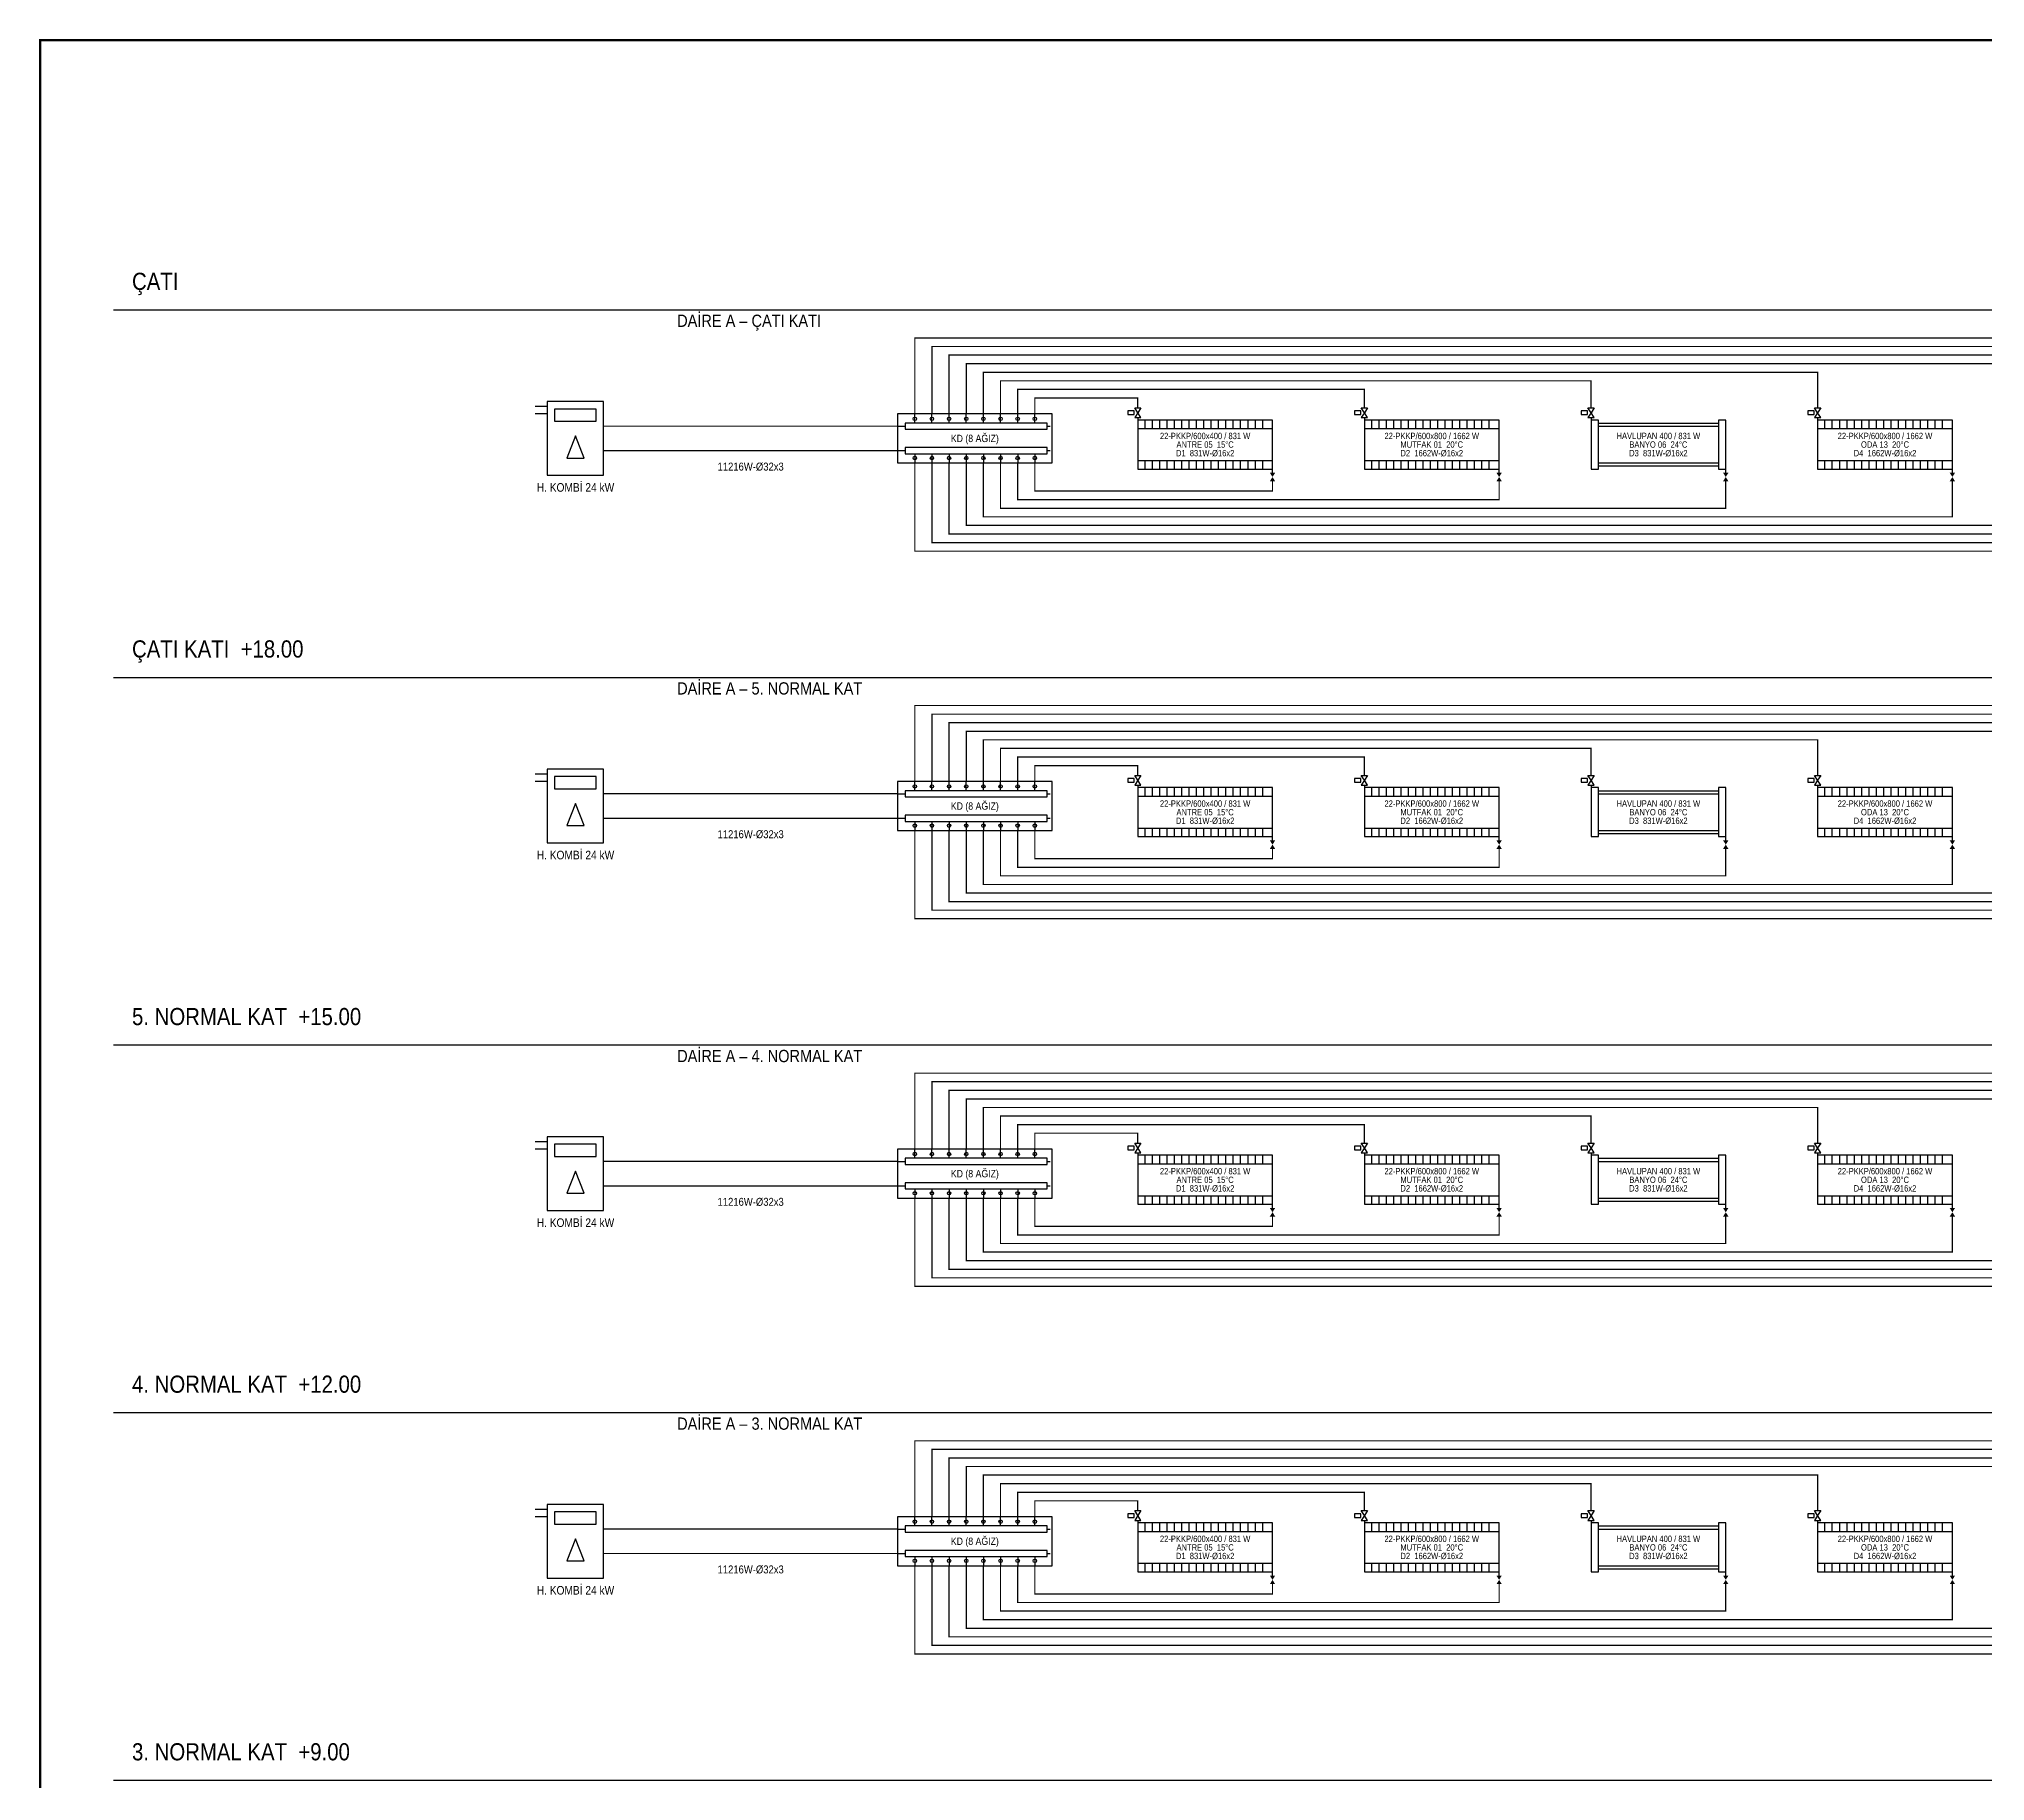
# Model space of a CAD drawing. Header units: centimetres. Extents: x -61 to 10101, y -10955 to 1521.
# Drawn here: x 1939 to 3528, y -3001 to -1579 of the extents above; entities that cross this region are included whole.
import ezdxf
from ezdxf.enums import TextEntityAlignment as Align

# ---------------------------------------------------------------- set-up
doc = ezdxf.new("R2010")
doc.units = ezdxf.units.CM
doc.linetypes.add('DASHED', pattern=[1.524, 1.27, -0.254])
for name, color, linetype in [('ROTAS-CIHAZ', 135, 'Continuous'), ('ROTAS-ISITMA-CAP', 41, 'Continuous'), ('ROTAS-ISITMA-DONUS', 30, 'DASHED'), ('ROTAS-ISITMA-GIDIS', 10, 'Continuous'), ('ROTAS-ISITMA-KOLEKTOR', 6, 'Continuous'), ('ROTAS-KAT-BANDI', 8, 'Continuous'), ('ROTAS-MASKE', 7, 'Continuous'), ('ROTAS-PAFTA', 7, 'Continuous'), ('ROTAS-RADYATOR', 2, 'Continuous'), ('ROTAS-YAZI', 7, 'Continuous')]:
    doc.layers.add(name, color=color, linetype=linetype)
doc.styles.add('ROTAS', font='arial.ttf')

# ---------------------------------------------------------------- blocks, each defined once
blk = doc.blocks.new('ROTAS-KOMBI')
for p, q in [((-46, 46), (-56, 46)), ((-46, 40), (-56, 40))]:
    blk.add_line(p, q)
for points in [[(-46, -10), (0, -10), (0, 50), (-46, 50)], [(-40, 34), (-6, 34), (-6, 44), (-40, 44)], [(-30, 4), (-16, 4), (-23, 22)]]:
    blk.add_lwpolyline(points, close=True)
blk = doc.blocks.new('ROTAS-KOLEKTOR-SEMA-8')
for p, q in [((14, 32.5), (14, 40)), ((28, 32.5), (28, 40)), ((42, 32.5), (42, 40)), ((56, 32.5), (56, 40)), ((70, 32.5), (70, 40)), ((84, 32.5), (84, 40)), ((98, 32.5), (98, 40)), ((112, 32.5), (112, 40)), ((0, 30), (6, 30)), ((122, 30), (124.5, 30)), ((0, 10), (6, 10)), ((14, 7.5), (14, 0)), ((28, 7.5), (28, 0)), ((42, 7.5), (42, 0)), ((56, 7.5), (56, 0)), ((70, 7.5), (70, 0)), ((84, 7.5), (84, 0)), ((98, 7.5), (98, 0)), ((112, 7.5), (112, 0)), ((122, 10), (124.5, 10))]:
    blk.add_line(p, q)
for points in [[(0, 0), (126, 0), (126, 40), (0, 40)], [(6, 27.5), (122, 27.5), (122, 32.5), (6, 32.5)], [(6, 7.5), (122, 7.5), (122, 12.5), (6, 12.5)]]:
    blk.add_lwpolyline(points, close=True)
for centre in [(14, 36), (28, 36), (42, 36), (56, 36), (70, 36), (84, 36), (98, 36), (112, 36), (14, 4), (28, 4), (42, 4), (56, 4), (70, 4), (84, 4), (98, 4), (112, 4)]:
    blk.add_circle(centre, 1.4)
blk = doc.blocks.new('ROTAS-RADYATOR-SEMA')
for points in [[(107.8, -3), (112.2, -3), (110, -6.5)], [(107.8, -10), (112.2, -10), (110, -6.5)]]:
    blk.add_hatch(color=7).paths.add_polyline_path(points)
for p, q in [((0, 42), (0, 40)), ((0, 33), (110, 33)), ((6, 33), (6, 40)), ((12, 33), (12, 40)), ((18, 33), (18, 40)), ((24, 33), (24, 40)), ((30, 33), (30, 40)), ((36, 33), (36, 40)), ((42, 33), (42, 40)), ((48, 33), (48, 40)), ((54, 33), (54, 40)), ((60, 33), (60, 40)), ((66, 33), (66, 40)), ((72, 33), (72, 40)), ((78, 33), (78, 40)), ((84, 33), (84, 40)), ((90, 33), (90, 40)), ((96, 33), (96, 40)), ((102, 33), (102, 40)), ((0, 7), (110, 7)), ((6, 0), (6, 7)), ((12, 0), (12, 7)), ((18, 0), (18, 7)), ((24, 0), (24, 7)), ((30, 0), (30, 7)), ((36, 0), (36, 7)), ((42, 0), (42, 7)), ((48, 0), (48, 7)), ((54, 0), (54, 7)), ((60, 0), (60, 7)), ((66, 0), (66, 7)), ((72, 0), (72, 7)), ((78, 0), (78, 7)), ((84, 0), (84, 7)), ((90, 0), (90, 7)), ((96, 0), (96, 7)), ((102, 0), (102, 7)), ((110, -3), (110, 0))]:
    blk.add_line(p, q)
for points in [[(-2.5, 50), (2.5, 50), (0, 46)], [(-8, 44.5), (-2.8, 44.5), (-2.8, 47.5), (-8, 47.5)], [(-2.5, 42), (2.5, 42), (0, 46)], [(0, 0), (110, 0), (110, 40), (0, 40)]]:
    blk.add_lwpolyline(points, close=True)
blk = doc.blocks.new('ROTAS-HAVLUPAN-SEMA')
for points in [[(107.8, -3), (112.2, -3), (110, -6.5)], [(107.8, -10), (112.2, -10), (110, -6.5)]]:
    blk.add_hatch(color=7).paths.add_polyline_path(points)
for p, q in [((0, 42), (0, 40)), ((6, 37.5), (104, 37.5)), ((6, 35), (104, 35)), ((6, 5), (104, 5)), ((6, 2.5), (104, 2.5)), ((110, -3), (110, 0))]:
    blk.add_line(p, q)
for points in [[(-2.5, 50), (2.5, 50), (0, 46)], [(-8, 44.5), (-2.8, 44.5), (-2.8, 47.5), (-8, 47.5)], [(-2.5, 42), (2.5, 42), (0, 46)], [(0, 0), (6, 0), (6, 40), (0, 40)], [(104, 0), (110, 0), (110, 40), (104, 40)]]:
    blk.add_lwpolyline(points, close=True)

msp = doc.modelspace()

# ---------------------------------------------------------------- linework, layer by layer
at = {"layer": 'ROTAS-ISITMA-DONUS', "ltscale": 12, "const_width": 1}
for points in [[(2640, -1915), (2400, -1915)], [(4241, -1940), (4241, -1997), (2654, -1997), (2654, -1925)], [(4056, -1940), (4056, -1990), (2668, -1990), (2668, -1925)], [(3871, -1940), (3871, -1983), (2682, -1983), (2682, -1925)], [(3686, -1940), (3686, -1976), (2696, -1976), (2696, -1925)], [(3501, -1940), (3501, -1969), (2710, -1969), (2710, -1925)], [(3316, -1940), (3316, -1962), (2724, -1962), (2724, -1925)], [(3131, -1940), (3131, -1955), (2738, -1955), (2738, -1925)], [(2946, -1940), (2946, -1948), (2752, -1948), (2752, -1925)], [(2640, -2215), (2400, -2215)], [(4241, -2240), (4241, -2297), (2654, -2297), (2654, -2225)], [(4056, -2240), (4056, -2290), (2668, -2290), (2668, -2225)], [(3871, -2240), (3871, -2283), (2682, -2283), (2682, -2225)], [(3686, -2240), (3686, -2276), (2696, -2276), (2696, -2225)], [(3501, -2240), (3501, -2269), (2710, -2269), (2710, -2225)], [(3316, -2240), (3316, -2262), (2724, -2262), (2724, -2225)], [(3131, -2240), (3131, -2255), (2738, -2255), (2738, -2225)], [(2946, -2240), (2946, -2248), (2752, -2248), (2752, -2225)], [(2640, -2515), (2400, -2515)], [(4241, -2540), (4241, -2597), (2654, -2597), (2654, -2525)], [(4056, -2540), (4056, -2590), (2668, -2590), (2668, -2525)], [(3871, -2540), (3871, -2583), (2682, -2583), (2682, -2525)], [(3686, -2540), (3686, -2576), (2696, -2576), (2696, -2525)], [(3501, -2540), (3501, -2569), (2710, -2569), (2710, -2525)], [(3316, -2540), (3316, -2562), (2724, -2562), (2724, -2525)], [(3131, -2540), (3131, -2555), (2738, -2555), (2738, -2525)], [(2946, -2540), (2946, -2548), (2752, -2548), (2752, -2525)], [(2640, -2815), (2400, -2815)], [(4241, -2840), (4241, -2897), (2654, -2897), (2654, -2825)], [(4056, -2840), (4056, -2890), (2668, -2890), (2668, -2825)], [(3871, -2840), (3871, -2883), (2682, -2883), (2682, -2825)], [(3686, -2840), (3686, -2876), (2696, -2876), (2696, -2825)], [(3501, -2840), (3501, -2869), (2710, -2869), (2710, -2825)], [(3316, -2840), (3316, -2862), (2724, -2862), (2724, -2825)], [(3131, -2840), (3131, -2855), (2738, -2855), (2738, -2825)], [(2946, -2840), (2946, -2848), (2752, -2848), (2752, -2825)]]:
    msp.add_lwpolyline(points, dxfattribs=at)
at = {"layer": 'ROTAS-ISITMA-GIDIS', "const_width": 1}
for points in [[(2654, -1885), (2654, -1823), (4131, -1823), (4131, -1880)], [(2668, -1885), (2668, -1830), (3946, -1830), (3946, -1880)], [(2682, -1885), (2682, -1837), (3761, -1837), (3761, -1880)], [(2696, -1885), (2696, -1844), (3576, -1844), (3576, -1880)], [(2710, -1885), (2710, -1851), (3391, -1851), (3391, -1880)], [(2724, -1885), (2724, -1858), (3206, -1858), (3206, -1880)], [(2738, -1885), (2738, -1865), (3021, -1865), (3021, -1880)], [(2752, -1885), (2752, -1872), (2836, -1872), (2836, -1880)], [(2400, -1895), (2640, -1895)], [(2654, -2185), (2654, -2123), (4131, -2123), (4131, -2180)], [(2668, -2185), (2668, -2130), (3946, -2130), (3946, -2180)], [(2682, -2185), (2682, -2137), (3761, -2137), (3761, -2180)], [(2696, -2185), (2696, -2144), (3576, -2144), (3576, -2180)], [(2710, -2185), (2710, -2151), (3391, -2151), (3391, -2180)], [(2724, -2185), (2724, -2158), (3206, -2158), (3206, -2180)], [(2738, -2185), (2738, -2165), (3021, -2165), (3021, -2180)], [(2752, -2185), (2752, -2172), (2836, -2172), (2836, -2180)], [(2400, -2195), (2640, -2195)], [(2654, -2485), (2654, -2423), (4131, -2423), (4131, -2480)], [(2668, -2485), (2668, -2430), (3946, -2430), (3946, -2480)], [(2682, -2485), (2682, -2437), (3761, -2437), (3761, -2480)], [(2696, -2485), (2696, -2444), (3576, -2444), (3576, -2480)], [(2710, -2485), (2710, -2451), (3391, -2451), (3391, -2480)], [(2724, -2485), (2724, -2458), (3206, -2458), (3206, -2480)], [(2738, -2485), (2738, -2465), (3021, -2465), (3021, -2480)], [(2752, -2485), (2752, -2472), (2836, -2472), (2836, -2480)], [(2400, -2495), (2640, -2495)], [(2654, -2785), (2654, -2723), (4131, -2723), (4131, -2780)], [(2668, -2785), (2668, -2730), (3946, -2730), (3946, -2780)], [(2682, -2785), (2682, -2737), (3761, -2737), (3761, -2780)], [(2696, -2785), (2696, -2744), (3576, -2744), (3576, -2780)], [(2710, -2785), (2710, -2751), (3391, -2751), (3391, -2780)], [(2724, -2785), (2724, -2758), (3206, -2758), (3206, -2780)], [(2738, -2785), (2738, -2765), (3021, -2765), (3021, -2780)], [(2752, -2785), (2752, -2772), (2836, -2772), (2836, -2780)], [(2400, -2795), (2640, -2795)]]:
    msp.add_lwpolyline(points, dxfattribs=at)
at = {"layer": 'ROTAS-KAT-BANDI'}
for points in [[(2000, -1800), (6602, -1800)], [(2000, -2100), (6602, -2100)], [(2000, -2400), (6602, -2400)], [(2000, -2700), (6602, -2700)], [(2000, -3000), (6602, -3000)]]:
    msp.add_lwpolyline(points, dxfattribs=at)

# ---------------------------------------------------------------- block references
at = {"layer": 'ROTAS-CIHAZ'}
for p in [(2400, -1925), (2400, -2225), (2400, -2525), (2400, -2825)]:
    msp.add_blockref('ROTAS-KOMBI', p, dxfattribs=at)
at = {"layer": 'ROTAS-ISITMA-KOLEKTOR'}
for p in [(2640, -1925), (2640, -2225), (2640, -2525), (2640, -2825)]:
    msp.add_blockref('ROTAS-KOLEKTOR-SEMA-8', p, dxfattribs=at)
at = {"layer": 'ROTAS-RADYATOR'}
for name, p in [('ROTAS-RADYATOR-SEMA', (2836, -1930)), ('ROTAS-RADYATOR-SEMA', (3021, -1930)), ('ROTAS-HAVLUPAN-SEMA', (3206, -1930)), ('ROTAS-RADYATOR-SEMA', (3391, -1930)), ('ROTAS-RADYATOR-SEMA', (2836, -2230)), ('ROTAS-RADYATOR-SEMA', (3021, -2230)), ('ROTAS-HAVLUPAN-SEMA', (3206, -2230)), ('ROTAS-RADYATOR-SEMA', (3391, -2230)), ('ROTAS-RADYATOR-SEMA', (2836, -2530)), ('ROTAS-RADYATOR-SEMA', (3021, -2530)), ('ROTAS-HAVLUPAN-SEMA', (3206, -2530)), ('ROTAS-RADYATOR-SEMA', (3391, -2530)), ('ROTAS-RADYATOR-SEMA', (2836, -2830)), ('ROTAS-RADYATOR-SEMA', (3021, -2830)), ('ROTAS-HAVLUPAN-SEMA', (3206, -2830)), ('ROTAS-RADYATOR-SEMA', (3391, -2830))]:
    msp.add_blockref(name, p, dxfattribs=at)

# ---------------------------------------------------------------- texts
at = {"layer": 'ROTAS-ISITMA-CAP', "style": 'ROTAS', "width": 0.85}
for s, p in [('D1  831W-Ø16x2', (2891, -1917)), ('D2  1662W-Ø16x2', (3076, -1917)), ('D3  831W-Ø16x2', (3261, -1917)), ('D4  1662W-Ø16x2', (3446, -1917)), ('D1  831W-Ø16x2', (2891, -2217)), ('D2  1662W-Ø16x2', (3076, -2217)), ('D3  831W-Ø16x2', (3261, -2217)), ('D4  1662W-Ø16x2', (3446, -2217)), ('D1  831W-Ø16x2', (2891, -2517)), ('D2  1662W-Ø16x2', (3076, -2517)), ('D3  831W-Ø16x2', (3261, -2517)), ('D4  1662W-Ø16x2', (3446, -2517)), ('D1  831W-Ø16x2', (2891, -2817)), ('D2  1662W-Ø16x2', (3076, -2817)), ('D3  831W-Ø16x2', (3261, -2817)), ('D4  1662W-Ø16x2', (3446, -2817))]:
    msp.add_text(s, height=5.2, dxfattribs=at).set_placement(p, align=Align.MIDDLE_CENTER)
at = {"layer": 'ROTAS-RADYATOR', "style": 'ROTAS', "width": 0.85}
for s, p in [('22-PKKP/600x400 / 831 W', (2891, -1903)), ('22-PKKP/600x800 / 1662 W', (3076, -1903)), ('HAVLUPAN 400 / 831 W', (3261, -1903)), ('22-PKKP/600x800 / 1662 W', (3446, -1903)), ('ANTRE 05  15°C', (2891, -1910)), ('MUTFAK 01  20°C', (3076, -1910)), ('BANYO 06  24°C', (3261, -1910)), ('ODA 13  20°C', (3446, -1910)), ('22-PKKP/600x400 / 831 W', (2891, -2203)), ('ANTRE 05  15°C', (2891, -2210)), ('22-PKKP/600x800 / 1662 W', (3076, -2203)), ('MUTFAK 01  20°C', (3076, -2210)), ('HAVLUPAN 400 / 831 W', (3261, -2203)), ('BANYO 06  24°C', (3261, -2210)), ('22-PKKP/600x800 / 1662 W', (3446, -2203)), ('ODA 13  20°C', (3446, -2210)), ('22-PKKP/600x400 / 831 W', (2891, -2503)), ('ANTRE 05  15°C', (2891, -2510)), ('22-PKKP/600x800 / 1662 W', (3076, -2503)), ('MUTFAK 01  20°C', (3076, -2510)), ('HAVLUPAN 400 / 831 W', (3261, -2503)), ('BANYO 06  24°C', (3261, -2510)), ('22-PKKP/600x800 / 1662 W', (3446, -2503)), ('ODA 13  20°C', (3446, -2510)), ('22-PKKP/600x400 / 831 W', (2891, -2803)), ('ANTRE 05  15°C', (2891, -2810)), ('22-PKKP/600x800 / 1662 W', (3076, -2803)), ('MUTFAK 01  20°C', (3076, -2810)), ('HAVLUPAN 400 / 831 W', (3261, -2803)), ('BANYO 06  24°C', (3261, -2810)), ('22-PKKP/600x800 / 1662 W', (3446, -2803)), ('ODA 13  20°C', (3446, -2810))]:
    msp.add_text(s, height=5.2, dxfattribs=at).set_placement(p, align=Align.MIDDLE_CENTER)

# ---------------------------------------------------------------- wipeouts: each hides what was drawn before it
for points in [[(2011.5, -1791.5), (2047.1, -1791.5), (2047.1, -1770.5), (2011.5, -1770.5)], [(2011.5, -2091.5), (2139.9, -2091.5), (2139.9, -2070.5), (2011.5, -2070.5)], [(2011.5, -2391.5), (2168.4, -2391.5), (2168.4, -2370.5), (2011.5, -2370.5)], [(2011.5, -2691.5), (2168.4, -2691.5), (2168.4, -2670.5), (2011.5, -2670.5)], [(2011.5, -2991.5), (2161.3, -2991.5), (2161.3, -2970.5), (2011.5, -2970.5)]]:
    msp.add_wipeout(points).dxf.layer = 'ROTAS-MASKE'

# ---------------------------------------------------------------- next in the draw order: texts
at = {"layer": 'ROTAS-KAT-BANDI', "style": 'ROTAS', "width": 0.85}
for s, p in [('ÇATI', (2015, -1788)), ('ÇATI KATI  +18.00', (2015, -2088)), ('5. NORMAL KAT  +15.00', (2015, -2388)), ('4. NORMAL KAT  +12.00', (2015, -2688)), ('3. NORMAL KAT  +9.00', (2015, -2988))]:
    msp.add_text(s, height=14, dxfattribs=at).set_placement(p, align=Align.BOTTOM_LEFT)

# ---------------------------------------------------------------- next in the draw order: wipeouts: each hides what was drawn before it
for points in [[(2457.5, -1819.5), (2559.4, -1819.5), (2559.4, -1804.5), (2457.5, -1804.5)], [(2683.2, -1909.5), (2719.8, -1909.5), (2719.8, -1900.5), (2683.2, -1900.5)], [(2496.9, -1932.9), (2539.9, -1932.9), (2539.9, -1923.1), (2496.9, -1923.1)], [(2348.5, -1950.2), (2402, -1950.2), (2402, -1939.8), (2348.5, -1939.8)], [(2457.5, -2119.5), (2579.8, -2119.5), (2579.8, -2104.5), (2457.5, -2104.5)], [(2683.2, -2209.5), (2719.8, -2209.5), (2719.8, -2200.5), (2683.2, -2200.5)], [(2496.9, -2232.9), (2539.9, -2232.9), (2539.9, -2223.1), (2496.9, -2223.1)], [(2348.5, -2250.2), (2402, -2250.2), (2402, -2239.8), (2348.5, -2239.8)], [(2457.5, -2419.5), (2579.8, -2419.5), (2579.8, -2404.5), (2457.5, -2404.5)], [(2683.2, -2509.5), (2719.8, -2509.5), (2719.8, -2500.5), (2683.2, -2500.5)], [(2496.9, -2532.9), (2539.9, -2532.9), (2539.9, -2523.1), (2496.9, -2523.1)], [(2348.5, -2550.2), (2402, -2550.2), (2402, -2539.8), (2348.5, -2539.8)], [(2457.5, -2719.5), (2579.8, -2719.5), (2579.8, -2704.5), (2457.5, -2704.5)], [(2683.2, -2809.5), (2719.8, -2809.5), (2719.8, -2800.5), (2683.2, -2800.5)], [(2496.9, -2832.9), (2539.9, -2832.9), (2539.9, -2823.1), (2496.9, -2823.1)], [(2348.5, -2850.2), (2402, -2850.2), (2402, -2839.8), (2348.5, -2839.8)]]:
    msp.add_wipeout(points).dxf.layer = 'ROTAS-MASKE'

# ---------------------------------------------------------------- next in the draw order: linework, layer by layer
at = {"layer": 'ROTAS-PAFTA', "const_width": 2}
msp.add_lwpolyline([(1940, -4432), (9202, -4432), (9202, -1580), (1940, -1580)], close=True, dxfattribs=at)

# ---------------------------------------------------------------- next in the draw order: texts
at = {"layer": 'ROTAS-CIHAZ', "style": 'ROTAS', "width": 0.85}
for p in [(2377, -1945), (2377, -2245), (2377, -2545), (2377, -2845)]:
    msp.add_text('H. KOMBİ 24 kW', height=7, dxfattribs=at).set_placement(p, align=Align.MIDDLE_CENTER)
at = {"layer": 'ROTAS-ISITMA-CAP', "style": 'ROTAS', "width": 0.85}
for p in [(2520, -1928), (2520, -2228), (2520, -2528), (2520, -2828)]:
    msp.add_text('11216W-Ø32x3', height=6.5, dxfattribs=at).set_placement(p, align=Align.MIDDLE_CENTER)
at = {"layer": 'ROTAS-ISITMA-KOLEKTOR', "style": 'ROTAS', "width": 0.85}
for p in [(2703, -1905), (2703, -2205), (2703, -2505), (2703, -2805)]:
    msp.add_text('KD (8 AĞIZ)', height=6, dxfattribs=at).set_placement(p, align=Align.MIDDLE_CENTER)
at = {"layer": 'ROTAS-YAZI', "style": 'ROTAS', "width": 0.85}
for s, p in [('DAİRE A – ÇATI KATI', (2460, -1817)), ('DAİRE A – 5. NORMAL KAT', (2460, -2117)), ('DAİRE A – 4. NORMAL KAT', (2460, -2417)), ('DAİRE A – 3. NORMAL KAT', (2460, -2717))]:
    msp.add_text(s, height=10, dxfattribs=at).set_placement(p, align=Align.BOTTOM_LEFT)

doc.saveas('drawing.dxf')
